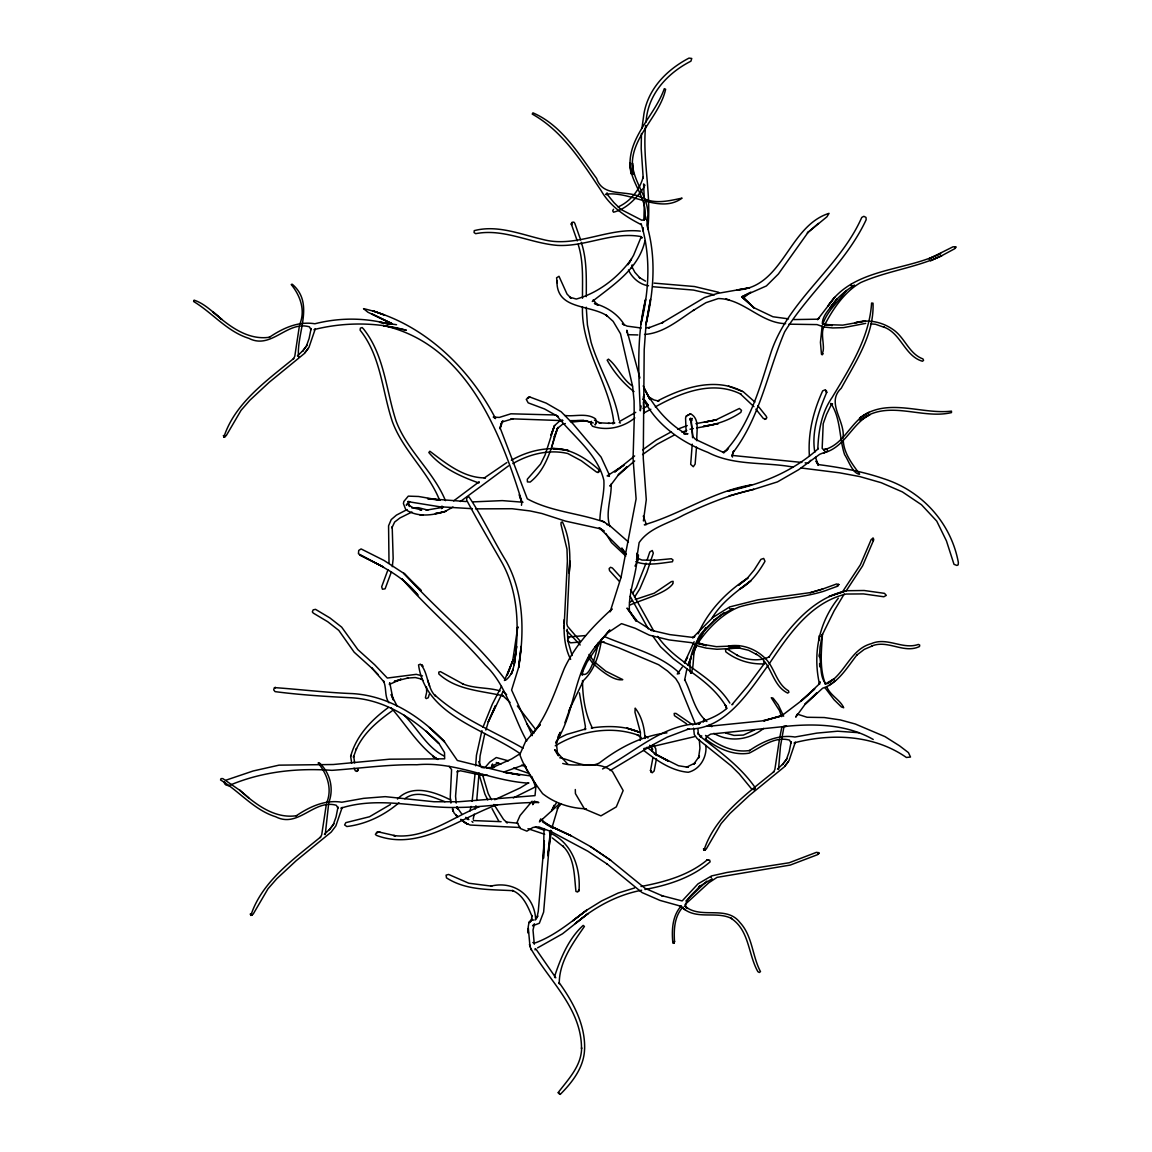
<?xml version="1.0" encoding="UTF-8"?>
<svg xmlns="http://www.w3.org/2000/svg" width="1152" height="1152" viewBox="0 0 1152 1152"><rect width="100%" height="100%" fill="white"/><g stroke="black" fill="none" stroke-linecap="round" stroke-linejoin="round"><path stroke-width="1.5" d="M582.494 298.267C582.322 280.238 583.776 261.749 578.131 244.339M586.296 296.654C586.282 278.453 587.102 259.834 581.27 242.309M224.51 781.877L224.496 783.59L225.936 784.973L228.571 785.75C261.274 771.682 296.654 767.866 331.92 770.342C360.259 768.413 388.454 764.251 416.923 764.755C455.602 761.141 490.637 780.941 528.725 783.158M644.933 738.533C644.674 728.093 641.722 716.371 635.198 708.134L634.968 712.21L640.454 732.456L640.267 740.419M641.448 133.488L641.189 148.392L643.205 178.013L643.147 177.091C639.691 189.893 630.374 201.514 618.134 206.942M544.032 828.562L543.442 858.384L544.363 844.301M570.658 659.362C565.272 648.994 563.947 637.056 564.062 625.507L564.034 628.358L567.374 561.197L566.986 549.13L560.981 524.405L561.096 522.446L562.392 521.914C569.981 537.538 570.701 555.984 569.203 573.163L569.779 560.909L566.842 623.851L567.562 626.386L580.19 641.131M298.454 356.198C296.813 332.078 314.726 303.25 292.19 284.184L291.211 284.501C300.197 295.546 305.698 310.32 299.664 324.533M325.426 832.982L328.666 803.52M778.522 769.464L780.451 746.453L784.066 726.048M686.102 431.669L685.57 417.931L686.318 416.03L690.552 413.813C700.229 418.781 696.226 431.971 696.874 440.741M564.192 619.632L564.019 623.837M479.059 772.992L476.726 800.467M643.91 219.845L644.314 202.565M535.061 949.896L535.133 948.614M692.237 444.154L690.682 464.342L693.302 466.733L695.131 464.083L696.514 447.106M479.448 766.195L480.053 756.014L484.805 733.478M582.394 675.245L582.782 668.621M492.307 767.405L492.523 763.992L491.918 765.835M475.171 772.819L472.104 801.346M638.453 554.947L638.035 560.304L634.982 566.107M647.741 228.874C651.758 194.299 642.139 159.869 645.667 125.395M475.675 765.806L476.438 755.266L481.925 730.627M643.248 227.722L643.003 231.019L643.306 230.026M674.482 941.17L673.574 943.33L674.266 942.624C674.698 938.938 674.626 944.611 672.854 942.984C671.616 930.283 672.178 915.682 681.394 905.818M599.89 520.171C600.192 506.808 604.685 493.69 603.864 480.326C597.398 453.6 573.293 436.55 556.992 415.858L558.259 416.635L544.594 408.989L528.192 402.854L526.262 399.341L529.79 396.994L546.192 403.128L561.168 411.768L573.106 423.95L601.085 457.07L609.437 475.099M544.363 840.874L538.258 911.448L536.89 917.726L537.811 915.854L535.392 919.973M851.098 285.768L851.227 284.184M684.605 680.371L686.909 668.794L673.171 658.584L660.47 646.733L652.651 635.89M550.541 830.304L543.629 912.082L539.352 923.242L532.584 925.834L533.851 924.408L533.506 925.79M550.339 831.859L547.747 855.677L551.506 830.938M389.016 563.04L388.57 525.802L391.234 519.566L396.446 515.102L407.117 509.558M392.299 566.683L393.163 558.59L392.198 526.738L391.925 527.818L394.632 522.058L399.902 517.982L411.926 512.006M521.467 505.296L521.885 501.768C499.925 429.869 464.947 343.512 383.17 325.512L406.339 330.221C376.632 322.214 345.398 322.027 315.504 329.227L314.021 329.832L315.259 328.939L308.938 347.458L304.819 352.872M457.661 770.501L455.558 796.205L456.221 803.088M646.085 122.026C647.611 94.565 667.296 73.152 690.912 61.186L691.762 58.464L688.982 58.104C666.878 69.682 648.187 88.589 643.91 113.99L641.952 128.333M643.406 520.963L646.286 499.738L643.262 458.208L644.198 349.718L646.013 324.634L650.477 299.39L645.883 324.59C653.789 291.874 656.453 257.947 646.934 225.216L647.482 216.59L647.338 220.939C651.571 199.469 632.952 183.384 632.477 162.994L633.557 174.514C625.464 140.587 659.045 119.218 665.626 89.266L664.315 88.646C654.322 117.346 623.635 140.27 631.195 173.966L630.13 162.835C629.626 183.067 649.123 198.821 644.53 219.816L645.278 216.13L644.458 219.629L641.866 220.234L620.87 209.405L613.944 202.608L607.032 194.126L607.104 192.888L606.47 194.731L607.32 193.867L605.808 194.227C631.022 190.757 659.866 214.488 682.07 198.13C669.758 200.664 656.453 204.163 644.198 198.835M781.891 726.754L779.731 737.784M705.773 740.491L706.306 736.877L710.669 734.098L786.643 726.278L784.872 726.437C814.68 723.398 846.59 724.133 873.23 739.469M441.605 508.622L441.994 506.059M552.053 827.395L558.058 807.35M429.322 694.138L428.27 697.752L426.226 698.587L425.405 697.694L426.672 692.222L426.485 686.808M641.16 405.965L640.31 410.803C638.582 373.666 636.408 335.952 645.538 299.52L640.987 323.899C648.95 291.571 651.024 258.019 641.736 225.691L641.059 223.92L641.39 224.712C625.45 216.648 610.186 206.467 601.042 190.498C581.846 162 562.867 131.198 532.224 114.077L532.944 112.853C561.931 125.323 578.635 153.979 596.606 178.43C603.302 198.691 628.027 188.64 642.686 198.36M822.139 326.002L820.44 342.331L821.477 354.298C826.531 349.618 819.49 333.749 824.184 326.318M299.362 326.16L294.782 356.314L293.285 359.122L293.702 358.517C266.947 380.462 234.821 403.157 223.949 436.896L226.253 435.629L241.056 410.328L249.869 400.248L269.323 382.176L304.286 353.592L308.304 348.278M326.29 804.629L321.71 834.782L320.213 837.59L320.63 836.986C293.861 858.931 261.749 881.626 250.877 915.365L253.181 914.098L267.984 888.797L276.797 878.717L296.251 860.645L331.214 832.061L335.866 825.926L342.187 807.394L340.949 808.286L342.432 807.696C380.65 796.162 419.443 808.56 458.136 807.422C485.021 807.307 512.194 802.21 538.819 802.526L535.248 801.475M779.429 739.411L774.85 769.565L773.352 772.373L773.77 771.782C747 793.728 714.888 816.408 704.016 850.162L706.32 848.894L721.123 823.594L729.936 813.514L749.39 795.427L784.354 766.843L788.357 761.53M652.81 758.347L650.52 770.443L652.162 772.805L654.149 770.99L656.438 758.894M598.349 642.542C596.981 649.354 590.789 679.363 581.933 673.79M627.97 264.758L633.557 255.341L641.275 236.678L642.067 238.018L640.886 236.563C612.576 231.379 585.85 246.888 557.525 245.39C529.92 243.202 503.899 228.168 475.675 233.669L474.062 232.56L474.25 230.645C497.318 224.611 520.402 234.202 542.693 239.443C575.914 248.357 607.162 227.534 640.325 231.106M632.131 264.874L631.512 267.984L631.757 266.472L634.882 272.318L640.267 278.323L639.274 277.488L645.523 281.146M473.198 819.216L474.221 814.162M475.243 809.107L475.934 805.752M643.291 399.701L644.357 394.603L643.19 397.224M703.267 722.117L703.915 718.992L704.534 721.325M329.011 801.95C334.037 788.083 329.99 772.517 319.118 762.653L318.139 762.97C327.125 774.014 332.611 788.789 326.592 802.987M478.944 482.918L479.189 481.752L453.643 500.904M500.011 428.789L501.106 423.821M604.627 522.245C579.629 513.13 551.016 511.834 527.299 498.816L500.184 428.026L501.149 423.634M634.882 417.888C623.203 427.493 606.83 431.222 592.445 426.24L590.731 423.634L591.106 421.949M601.718 638.568C599.429 653.731 594.878 669.686 583.488 680.486L568.584 711.288M636.523 559.858L639.115 542.65C649.181 527.789 668.39 523.656 683.266 515.218C705.902 504.36 729.245 494.798 753.826 489.326L729.13 495.821M732.01 455.818L733.579 451.181L732.01 455.818L732.528 457.07M562.608 420.091L559.714 420.984L554.558 425.578L545.069 455.04L540.504 464.17L527.314 479.203L527.414 481.91L530.179 482.069C547.214 468.562 551.405 446.846 557.899 427.421L554.314 436.882L557.424 428.443L562.464 424.296L565.315 423.547M551.678 447.365L554.674 435.888M469.829 811.166L471.096 806.414M193.867 301.003L194.112 300.168C204.466 303.451 213.322 312.552 221.861 319.478L212.89 311.774C228.37 325.642 247.608 340.661 269.726 337.205L269.093 337.478C282.614 328.291 298.138 321.034 314.885 323.77C339.61 317.477 365.27 317.549 389.851 324.346M571.262 705.024L564.926 722.736M387.979 569.736L381.672 586.757L382.435 589.234L385.114 588.816L391.435 571.738M485.842 730.066L488.448 721.541L495.518 705.686L488.232 721.93L503.179 691.214M482.976 727.2L492.35 704.117L501.509 686.318M696.672 645.221C691.776 653.63 694.872 664.862 691.042 673.042L690.422 672.595C686.822 646.733 705.226 627.365 723.96 612.763M351.677 763.07L350.669 756.374C356.17 735.667 371.635 719.798 388.382 707.486M350.669 756.374L351 755.395M590.731 423.634L591.509 421.344M646.056 563.141L636.379 587.549L632.592 593.554M647.122 559.958L649.8 551.966L652.248 550.498L653.314 553.133L646.877 572.299L639.821 588.83L634.522 597.197M612.806 423.778L613.699 421.258C608.486 381.715 581.011 347.976 582.48 306.994M554.558 976.493C560.707 957.946 568.541 938.736 583.171 925.402L584.424 926.438C572.746 943.344 559.037 961.978 559.267 983.808L559.094 982.57C572.962 1001.952 585.187 1024.128 584.626 1048.666L584.568 1049.443C583.877 1067.4 572.386 1082.261 560.232 1094.4L558.173 1092.586C568.354 1079.165 581.501 1065.917 581.63 1047.773L581.501 1048.493C581.587 1008.374 549.043 980.784 530.712 948.355L531.274 949.939M534.456 923.89L533.002 930.053L534.298 944.251M688.622 663.696L691.042 657.23L688.09 665.496L691.171 657.922M822.73 324.432C827.064 311.011 838.411 301.651 846.446 290.477M500.184 428.026L502.92 420.826L501.466 422.165L513.13 418.709L510.955 418.795L562.838 420.624M507.773 673.747L512.726 660.773L517.723 627.12M511.243 674.266L513.043 669.542M824.76 324.806C833.011 308.822 844.819 291.427 860.76 282.542C886.968 270.936 916.042 267.696 941.947 255.586L954.706 248.731L955.627 246.83L953.006 246.816L928.843 258.883L940.68 253.512C903.73 271.642 852.768 268.07 827.842 306.101L834.667 297.36L817.488 319.694L819.49 317.981L816.869 319.205L793.757 319.579M507.154 675.36L513.029 660.096L504.432 680.501M511.286 674.194L513.187 669.254M610.114 611.87L621.072 577.253L636.106 498.888L633.067 458.496L634.234 419.357L634.09 400.968L632.664 386.597L620.496 333.706L613.138 321.35L605.866 314.827L607.478 316.066C589.982 304.085 556.186 310.406 556.963 280.67L557.251 282.859L556.574 277.834L558.994 276.293L567.014 294.048L571.09 298.267L569.664 297.202L576.288 299.045C598.378 292.939 618.062 277.574 631.469 259.027L629.424 262.627M644.962 240.926C638.568 269.05 613.267 284.89 592.286 301.493M595.886 423.043L595.109 424.987L596.606 421.934L595.512 418.838C586.541 412.618 574.949 416.779 564.898 415.498M540.677 818.928L539.453 821.909L559.728 803.578M554.054 805.291L551.621 810.792L556.603 802.498M692.626 654.653L696.254 646.459M556.085 743.198L560.347 733.666M821.506 636.422L834.149 610.805L844.243 593.971M534.384 801.101L532.757 804.672L534.341 801.605M694.138 641.736L684.518 662.659M567.23 629.208L567.922 641.146L572.112 655.488M581.184 674.64L587.059 662.112L601.272 640.814M194.069 300.6L193.622 301.507C212.587 312.898 227.146 331.603 248.861 338.342C271.498 350.035 287.122 320.285 309.442 326.851L310.982 329.702L311.098 328.493L309.11 338.515L306.389 346.09L302.443 351.317L307.037 345.298M557.942 736.834L560.246 732.269L556.445 743.501L557.395 752.674L558.835 755.654M684.576 662.962L687.528 657.144L684.518 662.846M613.541 209.261L612.677 210.816L613.526 212.198C627.019 208.829 636.826 197.77 644.458 186.682M698.155 633.83C708.48 610.286 726.768 591.725 748.037 577.814L738.461 585.23L746.971 578.678L754.258 569.866L760.939 559.354L763.69 558.432L765 561.283C758.635 572.314 750.902 582.84 739.613 589.248L750.874 580.81C736.546 591.538 721.685 602.294 712.166 617.832M698.429 641.549L705.686 627.754M697.435 643.795C707.688 628.79 722.275 613.498 739.469 606.874C767.045 598.838 796.334 599.659 823.723 591.264L837.518 586.224L838.742 584.482L836.539 583.992L822.355 589.147M567.835 638.64L569.477 636.898L567.835 638.64L569.477 636.898L585.461 635.573M838.325 598.219C818.654 622.757 812.678 654.091 819.533 684.302L819.95 681.682L818.928 684.317L800.914 701.251L814.738 688.896L800.626 701.352L781.474 715.939L782.899 715.133L763.733 720.907L779.861 716.4L762.106 720.893L709.675 726.192L711.302 726.293L707.371 725.875M732.715 452.966C760.291 417.326 767.419 372.37 784.642 331.877C808.992 292.406 846.274 262.296 866.16 219.744L866.03 217.454L864.95 216.864L863.827 216.317L861.754 217.44C839.664 267.437 789.667 298.93 771.552 350.813C759.989 386.338 750.442 424.973 723.874 452.635L722.722 452.318L726.696 450.389L728.482 448.186L723.874 452.635L695.592 439.43L692.971 436.752L690.581 418.162L689.846 420.048L692.222 418.45L690.624 419.227M846.058 591.091L862.589 565.891L873.374 540.648L873.029 538.2L871.186 539.525L860.4 564.739L842.026 592.517M672.566 584.194C665.381 593.467 643.363 599.17 630.101 604.973M597.802 643.81C572.688 671.674 575.87 712.267 555.826 742.176M610.762 610.862L612.072 608.846C593.208 625.982 575.438 644.803 564.451 668.174C554.904 691.373 547.459 716.098 530.957 735.61L540.288 724.493L525.629 741.413L519.811 754.589C524.765 768.758 533.75 781.574 542.606 793.642C554.976 803.362 570.73 808.416 586.397 808.79M682.272 667.109L677.261 673.992L679.478 673.517M769.219 663.782C788.645 634.968 810.101 602.626 846.058 594.043L863.482 593.914L883.829 596.765L886.306 595.368L884.477 593.352L864.13 590.501L846.259 590.731L829.022 596.491L846.014 590.832C810.864 598.68 788.141 629.035 768.917 657.173L769.435 656.755C759.398 661.781 746.539 660.182 736.762 655.07L737.654 655.517L727.243 649.094L725.573 649.44L725.731 651.773C736.704 660.283 750.168 664.43 764.021 663.883M530.165 921.845L532.166 919.066L528.984 922.522L528.221 926.914L529.978 946.469M768.197 665.237C748.843 691.718 725.155 730.339 687.398 729L689.227 728.813L667.166 737.165L653.515 744.422L610.186 770.53M784.886 766.123L789.005 760.723L795.326 742.19L794.088 743.083L795.571 742.478C832.781 733.176 874.152 735.005 906.394 757.469L910.512 757.037L908.438 752.616L899.525 745.805L885.01 736.632L855.331 724.018L840.37 719.928L824.328 717.538L807.062 717.264L797.328 714.139L795.701 717.134L805.176 704.203L816.826 692.899L804.917 704.347L822.629 688.234C838.483 683.006 847.397 667.022 857.232 654.566L856.757 655.142L864.288 649.368L872.309 645.941L871.517 646.142C887.573 639.187 903.816 654.134 919.512 646.502L919.685 645.062L918.374 644.443C902.621 649.958 887.184 636.682 871.373 643.637C850.406 649.152 845.294 673.589 827.438 683.611L834.034 678.83L825.149 684.101L825.926 684.086C819.389 676.613 821.678 664.79 819.533 655.661L819.533 656.395L820.037 646.949L822.456 634.162C821.578 650.261 819.144 667.498 825.322 683.784M333.965 823.766L329.357 829.786L333.317 824.558L336.038 816.984L338.026 806.962L337.91 808.157L336.37 805.306C314.05 798.754 298.426 828.504 275.789 816.797C254.059 810.072 239.515 791.366 220.55 779.962L221.04 778.622L222.84 778.608L240.307 790.661M604.267 636.912L609.365 630.403M787.104 758.549L782.496 764.568L786.456 759.355L789.178 751.766L791.165 741.744L791.05 742.954L789.509 740.102C774.518 736.042 761.76 746.914 749.174 753.149C733.349 755.885 717.595 748.339 705.312 738.878M646.258 327.701L649.67 327.485L648.317 327.989L663.365 322.272L661.997 322.862L704.563 297.576L717.278 293.458L749.765 287.77L736.963 290.002C783.302 287.654 788.184 226.152 829.022 213.35L826.92 216.806L808.214 232.186L778.363 274.032L766.368 285.955L741.672 296.856L754.474 308.131L741.672 296.856L750.802 292.133L743.789 297.59L753.725 307.613L772.934 316.757L788.544 318.874M810.662 460.339L808.373 463.234L805.118 462.845M672.984 583.546L673.114 581.342L671.357 581.616L654.264 593.179L635.27 599.486M485.323 767.16L489.744 762.091L496.282 757.526L508.507 760.867M682.992 906.955C674.078 916.661 673.834 930.01 674.482 941.587M557.122 808.661L561.24 803.779M609.883 629.942L595.022 646.992L607.45 633.053L621.518 623.635L635.112 628.243L649.426 635.198L669.139 639.936L691.574 642.686L697.838 645.984L706.277 648.115L716.89 649.267L739.973 648L728.122 648.418L739.238 648.043L748.627 650.275L756.576 654.48L755.914 654.034C771.984 662.573 771.379 685.152 787.694 693.086L788.89 692.266L788.486 690.826C776.16 683.582 774.965 668.016 765.331 658.454C755.77 648.85 742.046 643.781 728.525 646.042L739.339 645.696L716.4 646.675L698.299 643.565L706.277 645.638L696.384 642.024L696.888 642.571C698.299 632.822 708.926 627.091 714.528 619.704L713.981 620.208L721.598 614.707L733.09 608.674L730.699 609.408L729.547 608.342M407.664 503.597L406.224 505.21L409.622 501.61L407.909 501.624L439.574 506.75L472.349 508.694M532.094 801.202L520.042 815.558L517.032 822.398L520.43 828.533L526.867 831.139L533.002 827.424L538.834 826.92L551.29 831.686L587.894 851.227L607.392 864.187L606.73 863.683L642.067 892.57L659.966 900.403L680.602 906.149L679.363 905.717L685.411 909.734L682.949 908.165C696.989 920.174 716.501 910.771 731.707 918.562L730.93 918.23C749.52 930.24 747.965 954.202 757.886 971.683L759.298 972.475L760.493 971.64C752.141 955.901 752.602 935.986 739.872 922.421C726.192 904.651 700.531 919.886 684.792 905.99L687.643 908.424L685.541 906.307C686.131 897.667 695.16 892.354 699.898 885.874L699.178 886.565L712.195 878.846M777.514 769.09L783.043 763.862M685.886 901.008L706.838 881.107M684.965 904.594L708.869 882.72L717.019 877.378L790.258 865.066L817.531 854.683L818.957 852.696L816.365 852.365L789.192 862.762L727.027 872.453L711.59 875.923L697.982 883.872L682.157 900.936L661.565 895.594L662.803 896.011L645.062 888.322L609.955 859.766M392.126 710.885C377.626 721.238 363.701 732.758 356.155 749.52L356.501 748.555L353.39 757.282L353.707 756.302L354.672 762.883L354.226 761.933M302.99 350.597L297.446 355.838L299.102 356.846M329.904 829.066L324.374 834.307L325.253 834.566M818.438 223.373L807.307 232.963L808.214 232.186M694.958 724.061C705.931 720.461 717.379 716.63 726.682 708.523L725.314 705.038L726.682 708.523M634.666 460.93L618.192 475.027L627.12 466.603L618.12 475.272L609.955 486.187L611.194 484.027C611.654 498.096 605.059 513.058 609.97 526.55M441.893 508.291L443.146 507.283L426.067 510.178L427.853 510.12L418.349 507.658L411.725 507.859M634.651 455.947L614.678 472.003L624.067 465.048L607.162 475.877L609.408 476.395M397.454 799.056C412.272 783.706 434.506 791.827 450.778 800.035M398.938 802.786C384.149 815.4 366.25 824.155 346.853 826.531L344.606 824.918L345.845 822.643L369.49 816.754L390.47 804.485M460.397 501.523L508.522 465.854M829.008 685.526L835.488 680.616M453.01 507.038L444.514 511.747L435.341 513.576L442.57 512.208C430.517 515.707 416.765 516.974 405.763 509.645L403.416 503.568L403.848 501.466L408.298 496.138L418.55 496.483L440.237 500.242L427.579 498.629L466.229 501.552M642.629 449.87L656.179 440.078L671.429 431.77M642.542 454.608L657.043 444.269L673.862 435.269M699.984 723.211L698.573 724.219L699.739 723.715C662.774 723.917 633.816 753.264 602.554 768.96M506.837 462.557L484.229 478.008L485.41 477.893C463.752 478.152 445.925 463.291 429.854 451.238L428.832 452.52C441.432 467.597 459.922 476.28 478.195 482.717M520.114 753.696L511.618 758.966L492.35 767.65L494.525 767.246L486.158 767.779M763.69 728.381C749.419 739.886 730.08 742.781 713.822 733.349M528.638 782.741L520.229 787.925L494.698 799.718M555.25 745.834C579.47 730.987 611.251 725.342 638.309 735.25L637.114 734.803L641.203 737.496M404.784 798.782C416.765 789.394 432.562 797.083 444.974 801.691M619.704 421.373L635.746 412.33M686.318 416.03L690.552 413.813M629.539 602.266L632.362 600.739M643.579 413.15L650.837 409.262M537.566 947.88L562.522 933.782L588.154 913.478L575.338 923.544C594.36 907.315 616.925 894.931 641.65 890.237M643.104 408.413L647.496 406.08M492.048 766.166L498.269 762.883M512.87 463.579C529.33 454.061 548.971 449.122 567.778 453.514L581.342 460.786L596.477 472.018L597.974 472.55L599.731 470.462C586.829 458.827 571.133 448.258 553.018 448.488L568.498 450.562C549.029 445.795 528.538 450.475 511.373 460.238M655.315 406.886C680.99 392.558 712.728 379.915 741.125 394.243L740.405 393.926L753.912 406.67M420.595 509.501L419.875 509.846L421.718 509.933L413.482 507.946L408.499 505.08L409.694 506.534L408.154 501.451M558.979 738.173L566.568 734.472L585.907 728.885L584.971 729.734L585.374 726.437L579.398 692.827M479.318 806.688C451.512 817.747 425.016 839.405 393.581 835.56L395.424 835.762L377.842 831.758L375.379 834.278L376.373 835.358C419.371 851.616 458.726 818.122 497.606 804.629M852.35 286.243L854.568 285.192C844.675 290.909 836.078 298.858 829.642 308.318L837.115 298.67C832.45 306.749 822.442 313.834 822.326 323.741L832.349 325.498L823.997 324.533L842.746 325.138L865.555 321.034L854.741 322.862C868.118 318.744 882.648 321.955 893.837 330.091C905.126 338.27 909.101 353.765 922.925 358.92L923.558 360.302L922.493 361.267C904.522 355.997 901.224 333.187 883.613 326.995L884.304 327.355L875.563 324.288L870.653 323.827M754.661 729.922L743.4 735.077L733.982 735.408L725.702 733.046M941.947 255.586L930.442 260.77L941.544 255.773M513.302 797.918L536.141 786.557M613.267 423.605L614.779 422.971L608.141 423.36M732.758 704.405L731.88 704.75L747.547 686.131L764.525 663.307L763.574 661.81M503.77 772.027L524.75 764.568M677.722 429.149L687.254 425.563M681.941 432.245L686.794 430.43M226.051 780.149L253.181 770.976L278.986 765.158L333.288 764.51L389.563 759.197L444.672 758.808L444.514 752.501L439.258 743.99L426.269 731.232L438.854 743.299C415.152 719.266 384.696 699.206 350.035 697.694C324.994 696.47 299.938 694.858 275.069 691.632L273.686 689.846L274.378 687.658L275.702 687.514L274.954 687.643C300.499 689.429 326.448 692.654 352.224 693.59C388.282 695.621 420.307 716.155 444.514 741.859L429.466 727.502L444.082 741.154L457.344 760.464L504.878 772.243L519.84 774.965L504.59 772.315L529.488 775.771M456.941 771.869L460.397 770.76L482.774 775.44L487.541 775.181M643.723 748.598L694.354 736.704M753.667 489.384L777.485 481.882L798.581 469.742L819.706 454.291L827.755 451.094L823.738 452.851C845.006 447.48 851.702 423.763 870.005 414.59L860.011 420.509C887.414 398.549 921.37 419.789 951.48 412.589L951.48 411.134C921.038 414.734 886.882 396.778 859.478 418.162L869.155 412.373C850.579 420.595 844.574 444.989 823.565 449.827L827.208 448.934L823.666 449.698L822.168 448.358L823.205 423.706L826.517 414.446L831.37 404.467L832.55 403.978L830.606 404.194L831.787 404.568L830.822 403.344C841.09 418.694 838.973 437.875 844.618 454.666C848.39 460.037 852.754 474.077 859.622 474.134C852.221 463.896 843.61 453.197 843.235 439.834M634.55 887.976L618.178 893.045L601.646 900.922L586.426 910.339L572.789 920.765L586.656 910.21C570.398 922.378 554.587 935.755 535.291 942.898L532.829 942.552M810.158 592.733L822.758 589.032L810.533 592.574L758.074 599.803L729.677 606.917L712.771 617.544L692.597 637.891L694.843 636.466L692.15 637.33L669.715 634.594L651.053 630.259L651.859 630.518L637.445 621.331L627.005 608.098L636.019 620.986M764.611 419.386L766.022 418.982L763.33 418.478L755.899 409.162M641.016 886.493C664.502 882.014 688.075 875.635 706.939 860.155L709.646 860.112L710.136 861.84C691.891 877.68 668.347 885.125 644.918 889.502M666.965 732.845C641.75 735.754 619.272 747.634 599.443 762.926C586.454 769.594 572.659 760.262 559.771 757.786M690.034 429.221L693.317 428.558M696.614 427.896C712.253 425.534 727.69 421.589 740.837 412.358L741.499 410.357L739.382 408.47L715.507 420.077L704.275 422.208L716.832 419.746L695.909 423.648M865.728 323.366L843.538 327.643L832.666 327.946L823.853 326.995L817.027 324.59L788.947 324.173M571.147 422.15L586.181 420.624L590.789 422.51L589.795 421.704L591.293 423.605M764.942 419.299L766.843 417.787L766.296 416.333L757.872 405.778M579.499 642.082L570.629 642.83L567.475 640.44M534.024 919.973L531.49 920.189L528.984 922.522L531.49 920.189L531.806 915.451L532.152 916.747C527.933 906.696 523.224 894.816 512.381 890.467L513.403 890.726C490.709 889.33 466.517 890.827 446.472 877.853L446.083 875.146L448.589 874.44L468.792 883.224L491.818 886.176L490.824 886.133C514.037 880.402 534.427 895.651 535.651 919.21M644.53 334.44C663.581 333.302 679.133 319.608 694.426 309.701L693.187 310.493L706.018 302.659L718.243 298.555C743.314 298.685 760.522 323.165 785.635 323.654M641.146 328.018L627.091 326.117L622.31 323.842L624.413 324.979C617.846 313.906 606.614 306.878 594.418 303.422L597.989 305.338L593.179 299.909M685.771 433.598L683.77 433.714L687.96 433.771L685.267 433.454C667.166 422.813 653.688 406.44 643.939 388.051L649.973 399.586L643.19 385.877M472.694 501.898L502.286 500.616L523.022 502.229M569.794 420.653L583.79 420.509L593.222 422.957M576.734 420.667L583.79 420.509M732.384 455.443L801.864 462.442M473.587 820.584L501.106 821.678M475.574 508.867L512.021 508.723L530.093 510.941L541.843 513.49L565.33 521.078L599.198 528.523L604.166 531.115L599.213 527.674L626.054 554.314M627.595 334.67L637.92 334.944M609.466 423.331L598.853 422.77L600.682 423.202L594.432 420.149M556.114 414.994L510.912 413.798L499.291 417.442L493.258 417.067L495.576 418.565C468.59 366.624 421.618 321.797 363.528 308.65L367.92 312.235L391.766 323.482M600.854 642.11L604.426 642.326L602.986 642.139L619.056 647.971L658.627 664.718L667.555 671.026L675.691 678.557L678.859 683.568L695.434 724.147M653.011 286.747L693.504 290.074L714.355 294.883M858.974 732.715L837.562 731.203L816.797 733.118L794.952 737.021C778.205 734.299 762.682 741.542 749.16 750.744L749.794 750.47C733.709 753.091 717.797 745.286 705.528 735.437M654.091 283.118L694.498 286.531L718.762 292.334M517.867 823.205L506.218 822.082L507.355 822.917L503.568 819.475L493.934 804.456M792.878 467.035C764.669 461.808 734.04 466.042 707.846 452.362C681.725 442.296 657.058 425.506 644.011 400.018M801.086 467.986L839.635 472.824L859.694 476.554L881.208 482.702L902.39 491.904L921.485 504.749L936.749 521.122L946.44 540.893L954 564.322L956.866 565.445L958.147 564.883L958.378 562.608C951.12 522.907 921.83 490.766 883.498 478.642C862.502 471.427 840.643 467.525 818.698 464.616L816.005 461.117L818.251 465.35L815.544 457.272M467.122 819.302L468.893 819.533L465.725 817.315M562.723 763.459C579.427 768.168 597.442 759.499 612.389 771.408L623.16 790.56L616.291 806.904L600.941 815.861L584.467 808.934L575.424 793.598L575.309 789.523M396.533 324.72L379.526 322.214L389.578 324.302M520.243 827.525L470.146 825.034L465.552 823.09L460.742 819.346L465.61 822.902L462.24 820.44M481.205 767.333L484.488 767.894M699.408 735.523L701.827 736.013M648.562 285.797C639.662 284.587 632.203 277.934 628.459 270M422.467 675.922L416.29 674.338L387.317 678.053L374.63 664.718L357.869 649.627L341.64 627.106L329.918 617.947L315.533 609.35L313.186 609.84L312.322 611.899L313.301 613.109L327.686 621.706L338.789 630.374L354.168 652.205L372.456 668.722L384.307 682.258L383.501 680.976C386.741 687.83 384.365 696.269 388.944 702.792M554.558 977.414L555.782 977.746L535.853 948.946M527.962 828.691L544.666 834.293M500.126 690.912C487.843 687.226 474.48 688.81 462.413 683.784L463.378 684.187L440.41 671.616L438.782 672.12L438.826 673.934C456.696 690.379 481.363 690.61 503.453 695.952L502.387 695.29L510.034 702.418M535.291 826.992L544.723 830.39M496.325 762.523L501.005 764.006M639.706 732.312L626.947 728.107L639.706 732.312C624.427 725.645 607.493 725.702 591.278 727.963L592.474 728.165C585.058 713.794 582.581 696.701 582.509 680.558M619.229 422.554L620.453 422.971M521.597 765.173L526.363 766.843M513.518 768.053L527.818 773.035M604.858 636.725C629.813 647.539 658.238 653.558 678.744 672.379M725.976 298.843L729.331 300.038M644.962 185.328L643.594 183.946L644.227 197.582M728.51 386.136L743.213 391.709L754.891 402.048M742.406 391.421C714.974 376.992 683.266 387.49 657.662 400.882L658.915 401.112L654.048 399.974L649.555 397.426M635.731 561.744C647.294 566.093 660.557 563.213 672.422 561.744L672.998 559.958L671.357 558.734L653.76 560.39L654.912 560.333L641.952 560.059L637.358 558.13M606.658 524.405L607.507 524.765M391.781 323.51L371.851 313.92L391.997 324.072M549.461 832.723C571.637 842.198 580.565 867.01 579.067 889.747L577.584 892.008L575.957 891.446C574.128 875.822 574.949 858.082 562.824 845.986L563.4 846.677L552.298 837.922M543.586 822.614L571.334 835.862L590.501 846.562L610.618 860.242L590.501 846.562M523.051 748.21C493.344 731.088 460.296 718.243 434.722 694.944L435.672 696.269C426.758 687.859 428.314 672.019 420.322 664.171L418.55 664.92C425.664 715.68 484.186 728.611 520.315 753.768M546.12 824.314L553.306 828.331L542.592 820.771M437.846 759.514C418.795 746.424 406.382 725.141 391.133 707.846M444.038 755.986C426.485 747.173 417.744 728.266 403.891 715.09M436.666 758.722L432.634 756.274L436.968 758.952M601.992 520.618L610.661 526.406L628.43 541.987M503.266 691.805L506.621 694.541M645.221 736.085L647.986 737.957M686.808 668.923C702.158 679.306 717.134 691.027 726.595 707.314M692.957 725.026L675.979 713.405L674.179 713.419L674.438 715.651L686.621 723.845M632.506 386.035C622.224 379.382 617.688 366.394 608.472 359.15L607.162 360.144C613.829 372.038 623.117 383.227 634.003 391.608M625.795 556.042L611.51 542.621L605.75 533.434M689.962 418.968L691.949 420.494L691.142 418.781L692.582 437.731M566.482 630.403L580.162 644.99M647.006 747.216L655.762 754.07L668.678 761.357L654.163 753.595L678.499 765.749L688.248 767.275L686.462 767.232L695.189 762.926L693.662 764.28L699.466 756.058L698.544 758.102L699.926 748.195L699.307 739.426M643.522 750.298C656.539 760.334 671.414 770.933 688.262 772.272C700.056 769.406 707.098 757.094 705.859 745.402M423.014 680.4L420.84 678.542L421.79 679.147L415.296 677.549L407.16 678.096L408.326 677.938L394.286 681.394L401.198 679.147L389.333 684.461L389.765 682.718L393.134 699.797L391.176 694.512L397.253 706.349M709.286 724.55L711.792 726.682M248.789 797.947L239.818 790.243C255.298 804.11 274.536 819.13 296.654 815.674L296.021 815.947C309.542 806.76 325.066 799.502 341.813 802.224L363.658 798.336L385.243 796.651L433.987 801.749L458.626 801.749L535.018 795.629L535.781 787.666L531.835 776.506M457.762 816.898L454.19 813.182L452.318 808.992M457.387 816.581L455.688 815.04L457.07 816.35M461.822 814.104L456.854 807.005M593.539 663.912C600.595 670.291 613.987 681.494 622.757 679.637L605.851 671.227L594.821 662.213M567.95 764.424L554.645 749.664L558.187 755.64M456.466 807.638L457.92 809.078L457.272 807.091M378.043 674.438L371.664 667.915L372.456 668.722M471.946 821.405L472.882 822.384M621.115 577.57L612.418 568.022L610.56 567.288L609.12 568.584L609.552 570.629L619.344 581.371M642.859 399.01L648.374 405.475L644.53 399.888M706.882 721.541C694.21 711.043 691.934 693.619 684.619 679.55M729.85 703.08C711.95 674.309 676.512 664.013 657.648 636.379M517.349 705.974L535.738 729.605M449.093 766.339L451.584 769.579L450.259 797.069L450.922 803.059M819.994 636.638L819.259 635.645L819.346 640.44M526.608 723.557L533.837 733.478M626.386 554.501L621.778 548.05L625.565 554.026M588.413 657.23L592.344 662.76M649.627 745.286L652.608 749.506L652.219 748.325L652.421 751.666M589.003 654.466L593.669 661.104M653.328 744.682L655.79 748.8L656.222 755.539M478.757 761.53L480.658 766.44M636.062 620.942L629.41 610.675C628.301 592.214 636.437 575.064 637.286 556.733L637.056 559.555L636.797 553.306L637.704 555.782M826.776 686.693C829.973 695.347 840.312 699.826 843.696 707.76L841.406 706.939L834.034 699.71L825.077 687.83M523.771 764.266L536.314 785.419M630.202 596.318L648.288 628.877M630.547 589.478L653.731 630.965M526.738 740.923C512.568 715.738 506.966 685.843 485.323 665.136C459.389 635.026 428.746 609.494 402.638 579.499L401.659 578.779L417.96 595.166C402.754 575.381 379.44 565.474 358.445 553.723L358.718 550.44L361.094 548.928L384.048 560.462L404.626 573.898C437.04 610.56 476.165 640.829 505.598 680.17C515.808 672.797 514.426 657.461 516.686 646.387L514.224 664.718C519.235 630.59 519.192 593.712 502.042 562.752C490.176 541.886 477.85 521.266 466.618 500.04L466.877 497.707L468.878 496.742C482.602 517.09 493.272 540.374 506.347 561.47C523.987 593.669 524.462 632.002 518.63 667.426L521.179 646.286L518.803 666.85L511.603 690.019L532.31 735.61M492.034 808.646L498.859 821.29M491.472 799.776L488.189 793.526L482.472 774.461M445.45 500.63C433.411 471.413 407.376 450.907 396.158 421.229C385.949 390.24 384.667 355.622 363.6 329.04L362.146 327.557L360.403 328.133L360.101 330.163C381.182 356.587 382.075 391.162 392.472 421.934C403.286 450.878 428.098 471.542 439.517 500.054M487.742 799.906L484.891 794.088L479.246 774.85M357.451 768.758L357.826 770.357L356.76 771.394L355.349 770.846L354.053 768.125M427.565 679.997L429.696 686.131M530.957 949.061L529.978 945.994M519.192 494.755L521.813 502.474L519.552 495.677M643.262 516.053L646.445 524.606L644.314 524.75C680.99 514.224 713.304 490.982 751.637 484.877L727.632 491.155C760.392 484.632 791.669 472.061 817.027 449.813L818.352 448.445L817.805 449.05C818.496 430.978 821.434 412.69 832.133 397.483C849.715 368.15 869.414 337.925 871.589 303.048L873.014 303.178C874.31 334.541 855.648 361.771 841.234 388.267C825.581 402.926 845.669 420.84 843.019 438.25M529.416 944.424L530.294 946.886M783.662 716.227L778.234 704.794L773.122 698.184L771.278 697.752L779.515 710.654L781.632 716.659M580.666 239.933L574.79 223.272L573.883 222.134L572.098 222.293L571.392 224.266L577.253 240.926M619.056 420.091C614.563 392.458 599.098 368.741 591.091 342.274L587.419 324.922L586.253 307.21M639.907 377.957L626.846 330.235L627.106 332.942M814.824 452.218C811.267 431.554 818.741 411.365 826.589 392.587L825.451 389.707L822.672 390.874C813.269 411.394 807.739 433.555 809.424 456.206M542.275 819.029L542.65 822.11M711.158 876.802L711.23 877.579M693.619 728.15L694.296 734.587L697.09 738.475L731.117 765.821L739.195 773.842L751.766 789.149L754.517 789.811L755.006 787.406C740.405 766.454 719.482 751.55 699.682 735.97L700.632 736.848L698.112 733.003L698.27 734.386L698.011 729.36M643.378 401.947L643.91 413.064M819.619 663.48L819.734 666.835M819.389 653.947L819.461 657.086M452.966 809.208L453.053 811.181L452.966 809.208M843.71 707.256L843.71 707.256M571.478 223.229L571.579 224.928L571.478 223.229M955.627 246.83L955.469 247.954L955.627 246.83M873.59 539.15L873.374 540.648L873.029 538.2L873.59 539.15M599.53 470.779L598.19 472.349L599.53 470.779M838.742 584.482L837.115 586.354L838.742 584.482M579.067 889.747L578.534 891.389L579.067 889.747M357.898 769.709L357.509 770.933L357.898 769.709M554.083 426.629L550.944 435.312L554.558 425.578L554.083 426.629M818.755 853.229L818.496 853.92L818.755 853.229M517.464 627.797L517.133 628.474L517.954 626.976L517.464 627.797M822.845 353.75L822.11 354.672L822.845 353.75M691.862 672.235L691.042 673.042L691.862 672.235M376.531 832.565L379.67 831.96L376.531 832.565M445.939 511.114L443.477 512.078L445.939 511.114M528.178 397.57L527.414 397.872L529.79 396.994L528.178 397.57M225.346 436.536L223.949 436.896L223.488 435.557L223.949 436.896L225.346 436.536M252.274 914.99L250.877 915.365L250.416 914.011L250.877 915.365L252.274 914.99M705.413 849.787L704.016 850.162L703.555 848.808L704.016 850.162L705.413 849.787M708.336 859.766L706.939 860.155L708.336 859.766M718.07 423.677L703.555 426.355L718.07 423.677M423.302 515.074L420.005 514.742L423.302 515.074M559.987 1094.256L558.432 1092.874L559.987 1094.256M467.827 824.083L465.552 823.09L467.827 824.083M384.48 315.029L373.09 310.867L384.466 315.086M570.83 835.632L552.902 827.424L570.83 835.632M367.214 558.691L359.525 554.861L383.472 567.014L367.214 558.691M421.834 664.877L422.784 666.173L421.834 664.877M420.134 589.536L403.603 573.178L421.114 590.53L420.134 589.536M651.168 772.099L650.52 770.443L651.168 772.099M826.589 392.587L826.33 390.715L826.589 392.587M755.107 788.256L755.006 787.406L755.107 788.256M528.322 933.091L528.134 928.483L528.322 933.091"/></g></svg>
